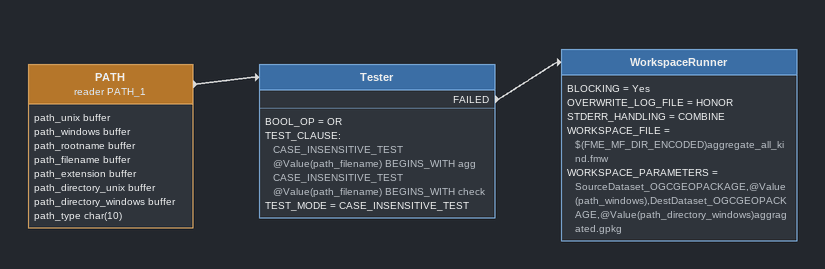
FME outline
PATH (reader PATH_1)
    attributes: path_unix buffer, path_windows buffer, path_rootname buffer, path_filename buffer, path_extension buffer, path_directory_unix buffer, path_directory_windows buffer, path_type char(10)
    -> Tester
Tester
    BOOL_OP = OR
    TEST_CLAUSE:
      CASE_INSENSITIVE_TEST @Value(path_filename) BEGINS_WITH agg
      CASE_INSENSITIVE_TEST @Value(path_filename) BEGINS_WITH check
    TEST_MODE = CASE_INSENSITIVE_TEST
    FAILED -> WorkspaceRunner
WorkspaceRunner
    BLOCKING = Yes
    OVERWRITE_LOG_FILE = HONOR
    STDERR_HANDLING = COMBINE
    WORKSPACE_FILE = $(FME_MF_DIR_ENCODED)aggregate_all_kind.fmw
    WORKSPACE_PARAMETERS = SourceDataset_OGCGEOPACKAGE,@Value(path_windows),DestDataset_OGCGEOPACKAGE,@Value(path_directory_windows)aggragated.gpkg
